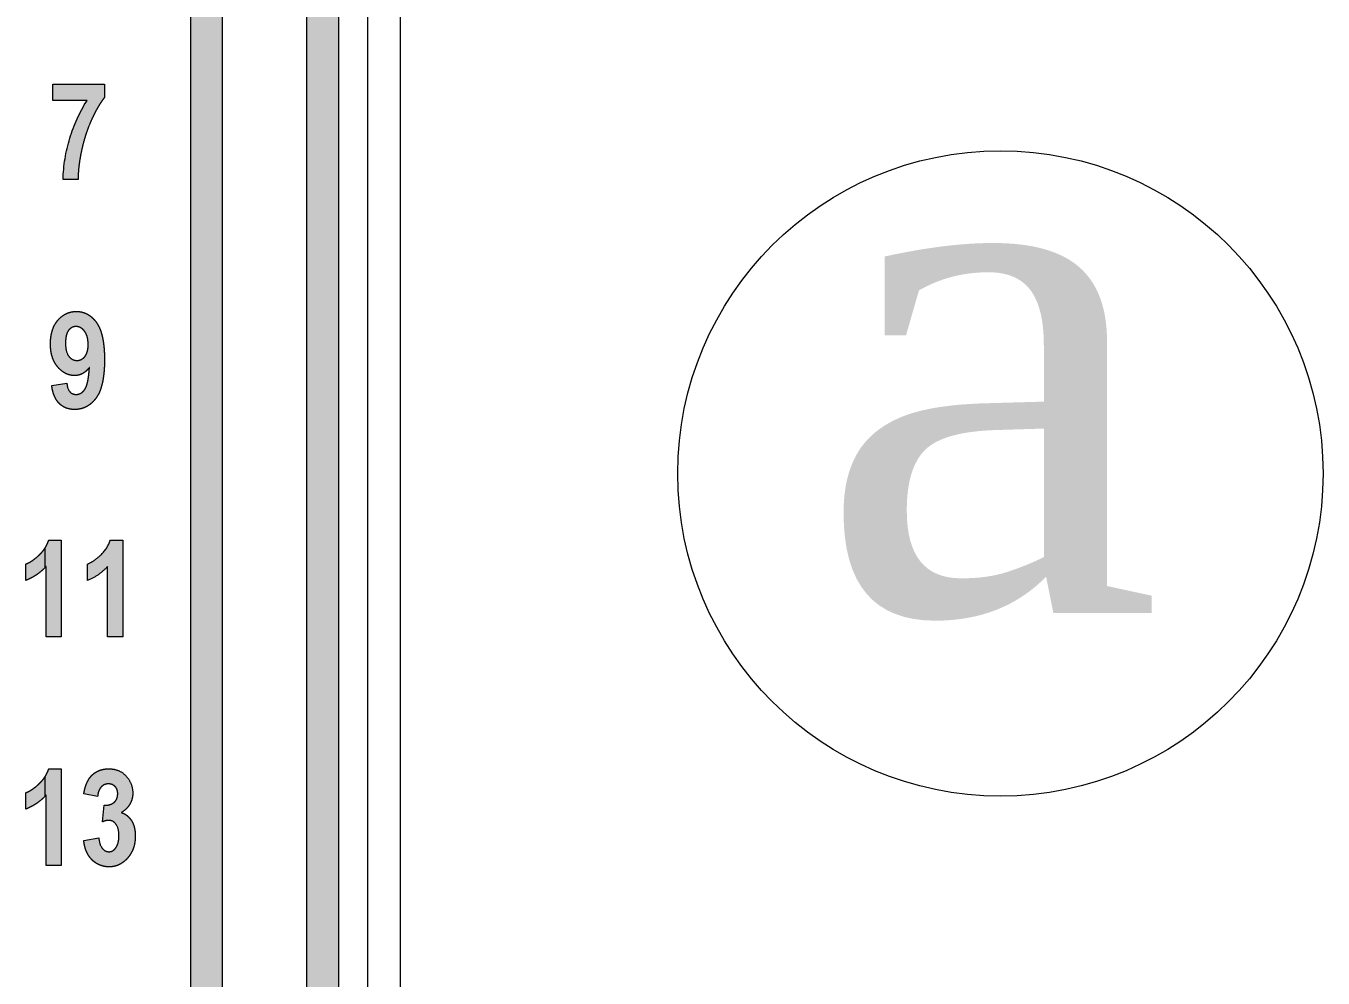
# Model space of a CAD drawing. Extents: x 222 to 1672, y 144 to 807.
# Drawn here: x 468.16 to 488.27, y 413.13 to 427.89 of the extents above; entities that cross this region are included whole.
import ezdxf

# ---------------------------------------------------------------- set-up
doc = ezdxf.new("R2010")
doc.units = 0
doc.header["$LTSCALE"] = 2
doc.header["$MEASUREMENT"] = 0
doc.linetypes.add('PHANTOM', pattern=[12.7, 6.35, -1.27, 1.27, -1.27, 1.27, -1.27])
doc.layers.get('0').update_dxf_attribs({"linetype": 'CONTINUOUS'})
doc.layers.add('DIM', color=7, linetype='CONTINUOUS')
doc.styles.get("Standard").update_dxf_attribs({"font": 'TIMES.TTF'})

msp = doc.modelspace()

# ---------------------------------------------------------------- hatches: boundary and pattern name
at = {"layer": 'DIM', "lineweight": 5}
for points in [[(470.71272, 463.32772), (470.71272, 393.826), (468.46272, 391.576), (468.46272, 390.86889), (471.21272, 393.61889), (471.21272, 463.53483), (468.46272, 466.28483), (468.46272, 465.57772)], [(473.01272, 392.87331), (473.01272, 464.28042), (472.02082, 465.27231), (472.02082, 464.56521), (472.51272, 464.07331), (472.51272, 393.08042), (472.02082, 392.58852), (472.02082, 391.88141)]]:
    msp.add_hatch(color=256, dxfattribs=at).paths.add_polyline_path(points, flags=0)
h = msp.add_hatch(color=256, dxfattribs=at)
edge = h.paths.add_edge_path(flags=0)
edge.add_line((468.73922, 425.50634), (468.97298, 425.50634))
edge.add_spline(control_points=[(468.97298, 425.50634), (468.97364, 425.54167), (468.975, 425.61431), (468.98601, 425.72608), (469.00352, 425.84356), (469.02725, 425.96539), (469.0573, 426.08813), (469.09317, 426.20858), (469.1348, 426.32509), (469.17464, 426.41852), (469.20789, 426.49039), (469.23329, 426.54061), (469.25775, 426.58817), (469.2829, 426.63211), (469.30723, 426.67346), (469.33248, 426.71094), (469.35657, 426.74609), (469.37373, 426.7676), (469.38207, 426.77806)], knot_values=[0, 0, 0, 0, 0.07814028, 0.16063494, 0.24820394, 0.34081074, 0.43508799, 0.52760854, 0.61868716, 0.70859806, 0.75217428, 0.79382686, 0.83307691, 0.87046236, 0.90579549, 0.93915925, 0.97041536, 1, 1, 1, 1], weights=[1, 1, 1, 1, 1, 1, 1, 1, 1, 1, 1, 1, 1, 1, 1, 1, 1, 1, 1], degree=3, periodic=0)
edge.add_line((469.38207, 426.77806), (469.38207, 426.98686))
edge.add_line((469.38207, 426.98686), (468.58337, 426.98686))
edge.add_line((468.58337, 426.98686), (468.58337, 426.73362))
edge.add_line((468.58337, 426.73362), (469.11148, 426.73362))
edge.add_spline(control_points=[(469.11148, 426.73362), (468.9958, 426.54987), (468.90714, 426.3538), (468.781, 425.93843), (468.74647, 425.72323), (468.73922, 425.50634)], knot_values=[0, 0, 0, 0, 0.5, 0.5, 1, 1, 1, 1], weights=[1, 1, 1, 1, 1, 1], degree=3, periodic=0)
h = msp.add_hatch(color=256, dxfattribs=at)
edge = h.paths.add_edge_path(flags=0)
edge.add_spline(control_points=[(469.14831, 422.59565), (469.14686, 422.57535), (469.14411, 422.53654), (469.13891, 422.48106), (469.13169, 422.43107), (469.12421, 422.38625), (469.11458, 422.34691), (469.10465, 422.31262), (469.09281, 422.28389), (469.07982, 422.25999), (469.06549, 422.24042), (469.05092, 422.22329), (469.03488, 422.20913), (469.01781, 422.19765), (468.99998, 422.18815), (468.98091, 422.18193), (468.96099, 422.1777), (468.94733, 422.17732), (468.94041, 422.17712)], knot_values=[0, 0, 0, 0, 0.1186236, 0.22679392, 0.3247421, 0.41303573, 0.49150581, 0.56073406, 0.62092623, 0.67228431, 0.71890071, 0.76207706, 0.80313967, 0.84316693, 0.88178865, 0.92050536, 0.95971141, 1, 1, 1, 1], weights=[1, 1, 1, 1, 1, 1, 1, 1, 1, 1, 1, 1, 1, 1, 1, 1, 1, 1, 1], degree=3, periodic=0)
edge.add_spline(control_points=[(468.94041, 422.17712), (468.91915, 422.17813), (468.89775, 422.18123), (468.86013, 422.20044), (468.84455, 422.21565), (468.81017, 422.26891), (468.80282, 422.31092), (468.79766, 422.35245)], knot_values=[0, 0, 0, 0, 0.25, 0.25, 0.5, 0.5, 1, 1, 1, 1], weights=[1, 1, 1, 1, 1, 1, 1, 1], degree=3, periodic=0)
edge.add_line((468.79766, 422.35245), (468.56389, 422.31349))
edge.add_spline(control_points=[(468.56389, 422.31349), (468.56623, 422.29823), (468.57077, 422.26856), (468.58071, 422.22593), (468.592, 422.18612), (468.60607, 422.14965), (468.62196, 422.11613), (468.63976, 422.0856), (468.6601, 422.05826), (468.6823, 422.03385), (468.70641, 422.01244), (468.73227, 421.99414), (468.75932, 421.97813), (468.78812, 421.96531), (468.81856, 421.95554), (468.85048, 421.94866), (468.88398, 421.94423), (468.90681, 421.94365), (468.9185, 421.94336)], knot_values=[0, 0, 0, 0, 0.08145268, 0.15837475, 0.23092042, 0.29975663, 0.36444373, 0.42663445, 0.48598307, 0.54399202, 0.60052821, 0.65582012, 0.71103155, 0.76617798, 0.82190662, 0.87948119, 0.93834441, 1, 1, 1, 1], weights=[1, 1, 1, 1, 1, 1, 1, 1, 1, 1, 1, 1, 1, 1, 1, 1, 1, 1, 1], degree=3, periodic=0)
edge.add_spline(control_points=[(468.9185, 421.94336), (468.93528, 421.94383), (468.96825, 421.94477), (469.01639, 421.95365), (469.06212, 421.96761), (469.1055, 421.98735), (469.14652, 422.01268), (469.18474, 422.04425), (469.22073, 422.08097), (469.25457, 422.12319), (469.28485, 422.17218), (469.31144, 422.22813), (469.33285, 422.29163), (469.35129, 422.36185), (469.36477, 422.43938), (469.37533, 422.52387), (469.38075, 422.61567), (469.38162, 422.67925), (469.38207, 422.71223)], knot_values=[0, 0, 0, 0, 0.04992432, 0.09810601, 0.14521872, 0.19200092, 0.23962237, 0.28836533, 0.33921176, 0.39252933, 0.44911746, 0.51033587, 0.57655036, 0.64836407, 0.7263515, 0.81066751, 0.90178739, 1, 1, 1, 1], weights=[1, 1, 1, 1, 1, 1, 1, 1, 1, 1, 1, 1, 1, 1, 1, 1, 1, 1, 1], degree=3, periodic=0)
edge.add_spline(control_points=[(469.38207, 422.71223), (469.38177, 422.7446), (469.38118, 422.80707), (469.37542, 422.89719), (469.36579, 422.98011), (469.35262, 423.05592), (469.33545, 423.12468), (469.31425, 423.18634), (469.28947, 423.24115), (469.26028, 423.28856), (469.22839, 423.32978), (469.19421, 423.3652), (469.15813, 423.39547), (469.1197, 423.41996), (469.07936, 423.43953), (469.03663, 423.45269), (468.992, 423.46139), (468.96146, 423.46235), (468.94589, 423.46284)], knot_values=[0, 0, 0, 0, 0.09999993, 0.19296436, 0.27880363, 0.35774667, 0.4304948, 0.49750012, 0.55892483, 0.61590424, 0.66906819, 0.71960629, 0.76768189, 0.81419659, 0.86003906, 0.90573559, 0.95196324, 1, 1, 1, 1], weights=[1, 1, 1, 1, 1, 1, 1, 1, 1, 1, 1, 1, 1, 1, 1, 1, 1, 1, 1], degree=3, periodic=0)
edge.add_spline(control_points=[(468.94589, 423.46284), (468.93196, 423.46245), (468.90456, 423.4617), (468.86441, 423.45493), (468.82576, 423.44487), (468.78914, 423.42963), (468.75397, 423.41071), (468.72085, 423.38696), (468.68899, 423.35952), (468.65933, 423.32789), (468.63212, 423.29269), (468.60881, 423.25372), (468.58839, 423.2119), (468.57264, 423.16662), (468.55951, 423.11859), (468.5511, 423.06727), (468.54534, 423.01289), (468.54473, 422.97554), (468.54441, 422.95634)], knot_values=[0, 0, 0, 0, 0.057671, 0.11344756, 0.16831359, 0.22280629, 0.27736219, 0.33346734, 0.39128831, 0.45136398, 0.51283127, 0.57526996, 0.63920098, 0.70529063, 0.77361562, 0.84528868, 0.9205029, 1, 1, 1, 1], weights=[1, 1, 1, 1, 1, 1, 1, 1, 1, 1, 1, 1, 1, 1, 1, 1, 1, 1, 1], degree=3, periodic=0)
edge.add_spline(control_points=[(468.54441, 422.95634), (468.54477, 422.93837), (468.54548, 422.90327), (468.55064, 422.85206), (468.55944, 422.80359), (468.57192, 422.75788), (468.58777, 422.71478), (468.60685, 422.67437), (468.62995, 422.6369), (468.65632, 422.60258), (468.68468, 422.57136), (468.71456, 422.54402), (468.74581, 422.52118), (468.77772, 422.50193), (468.81104, 422.48777), (468.84495, 422.47671), (468.88033, 422.47063), (468.90427, 422.46977), (468.91637, 422.46933)], knot_values=[0, 0, 0, 0, 0.079214, 0.15474074, 0.22659148, 0.29614457, 0.36336315, 0.42878384, 0.49283862, 0.55698079, 0.61935187, 0.67856368, 0.73519185, 0.78973248, 0.84241475, 0.89447243, 0.9466817, 1, 1, 1, 1], weights=[1, 1, 1, 1, 1, 1, 1, 1, 1, 1, 1, 1, 1, 1, 1, 1, 1, 1, 1], degree=3, periodic=0)
edge.add_spline(control_points=[(468.91637, 422.46933), (468.92785, 422.46978), (468.95047, 422.47066), (468.98367, 422.47648), (469.0152, 422.48655), (469.04498, 422.5009), (469.07351, 422.51846), (469.1001, 422.54055), (469.1256, 422.56609), (469.1406, 422.58562), (469.14831, 422.59565)], knot_values=[0, 0, 0, 0, 0.12539984, 0.24685875, 0.36665484, 0.4855618, 0.6069601, 0.73133833, 0.86213482, 1, 1, 1, 1], weights=[1, 1, 1, 1, 1, 1, 1, 1, 1, 1, 1], degree=3, periodic=0)
edge = h.paths.add_edge_path(flags=0)
edge.add_spline(control_points=[(468.77818, 422.97095), (468.77823, 422.98212), (468.77833, 423.00367), (468.7809, 423.03465), (468.78459, 423.06318), (468.78909, 423.08935), (468.79606, 423.11295), (468.80368, 423.1343), (468.81318, 423.15313), (468.82759, 423.17422), (468.84818, 423.19595), (468.87659, 423.21519), (468.90825, 423.2272), (468.93057, 423.22844), (468.94193, 423.22907)], knot_values=[0, 0, 0, 0, 0.0974976, 0.18816713, 0.27126656, 0.34878713, 0.41975473, 0.48592926, 0.5465673, 0.60334608, 0.70865056, 0.80573649, 0.90105915, 1, 1, 1, 1], weights=[1, 1, 1, 1, 1, 1, 1, 1, 1, 1, 1, 1, 1, 1, 1], degree=3, periodic=0)
edge.add_spline(control_points=[(468.94193, 423.22907), (468.94794, 423.22882), (468.95983, 423.22832), (468.97732, 423.22485), (468.99439, 423.21925), (469.0111, 423.21148), (469.02688, 423.20075), (469.04266, 423.18868), (469.05754, 423.17376), (469.0721, 423.15693), (469.08549, 423.13783), (469.09696, 423.1166), (469.10734, 423.09365), (469.11479, 423.06836), (469.12154, 423.04142), (469.12542, 423.01243), (469.12839, 422.98157), (469.12868, 422.96031), (469.12883, 422.94934)], knot_values=[0, 0, 0, 0, 0.04824793, 0.09561164, 0.14282756, 0.19246283, 0.24315308, 0.296035, 0.35199924, 0.41217621, 0.47487234, 0.53914137, 0.60599446, 0.676958, 0.75077225, 0.82911879, 0.91185005, 1, 1, 1, 1], weights=[1, 1, 1, 1, 1, 1, 1, 1, 1, 1, 1, 1, 1, 1, 1, 1, 1, 1, 1], degree=3, periodic=0)
edge.add_spline(control_points=[(469.12883, 422.94934), (469.12859, 422.9394), (469.12814, 422.9202), (469.12632, 422.89217), (469.12179, 422.86622), (469.11666, 422.84196), (469.10906, 422.82001), (469.10082, 422.79954), (469.08995, 422.7814), (469.07453, 422.75983), (469.05248, 422.73737), (469.02236, 422.71769), (468.98952, 422.70534), (468.96659, 422.70385), (468.95502, 422.7031)], knot_values=[0, 0, 0, 0, 0.08853973, 0.17095947, 0.24964354, 0.32281237, 0.39134856, 0.45609119, 0.5188186, 0.57897107, 0.69199592, 0.79644493, 0.897283, 1, 1, 1, 1], weights=[1, 1, 1, 1, 1, 1, 1, 1, 1, 1, 1, 1, 1, 1, 1], degree=3, periodic=0)
edge.add_spline(control_points=[(468.95502, 422.7031), (468.9398, 422.70397), (468.9244, 422.70507), (468.89568, 422.71377), (468.88191, 422.72078), (468.84485, 422.7463), (468.82471, 422.76994), (468.78342, 422.84989), (468.77918, 422.91118), (468.77818, 422.97095)], knot_values=[0, 0, 0, 0, 0.125, 0.125, 0.25, 0.25, 0.5, 0.5, 1, 1, 1, 1], weights=[1, 1, 1, 1, 1, 1, 1, 1, 1, 1], degree=3, periodic=0)
h = msp.add_hatch(color=256, dxfattribs=at)
edge = h.paths.add_edge_path(flags=0)
edge.add_line((468.70999, 419.91933), (468.51793, 419.91933))
edge.add_spline(control_points=[(468.51793, 419.91933), (468.51434, 419.90851), (468.5072, 419.88699), (468.49352, 419.85576), (468.47873, 419.82675), (468.46801, 419.80835), (468.46272, 419.79999)], knot_values=[0.74974352, 0.74974352, 0.74974352, 0.74974352, 0.81461555, 0.87880204, 0.94366378, 1, 1, 1, 1], weights=[1, 1, 1, 1, 1, 1, 1], degree=3, periodic=0)
edge.add_line((468.46272, 419.79999), (468.46272, 419.49612))
edge.add_arc((465.69747, 422.1547), 3.83597, 316.126643, 316.418499)
edge.add_line((468.47623, 419.51024), (468.47623, 418.41933))
edge.add_line((468.47623, 418.41933), (468.70999, 418.41933))
edge.add_line((468.70999, 418.41933), (468.70999, 419.91933))
h = msp.add_hatch(color=256, dxfattribs=at)
edge = h.paths.add_edge_path(flags=0)
edge.add_line((469.11909, 419.5492), (469.11909, 419.29595))
edge.add_spline(control_points=[(469.11909, 419.29595), (469.17808, 419.31989), (469.23468, 419.34837), (469.33959, 419.421), (469.3868, 419.46411), (469.43077, 419.51024)], knot_values=[0, 0, 0, 0, 0.5, 0.5, 1, 1, 1, 1], weights=[1, 1, 1, 1, 1, 1], degree=3, periodic=0)
edge.add_line((469.43077, 419.51024), (469.43077, 418.41933))
edge.add_line((469.43077, 418.41933), (469.66454, 418.41933))
edge.add_line((469.66454, 418.41933), (469.66454, 419.91933))
edge.add_line((469.66454, 419.91933), (469.47247, 419.91933))
edge.add_spline(control_points=[(469.47247, 419.91933), (469.44471, 419.83563), (469.39694, 419.75994), (469.30276, 419.66693), (469.26918, 419.6385), (469.19847, 419.58747), (469.15955, 419.5672), (469.11909, 419.5492)], knot_values=[0, 0, 0, 0, 0.5, 0.5, 0.75, 0.75, 1, 1, 1, 1], weights=[1, 1, 1, 1, 1, 1, 1, 1], degree=3, periodic=0)
h = msp.add_hatch(color=256, dxfattribs=at)
edge = h.paths.add_edge_path(flags=0)
edge.add_line((468.46272, 419.49612), (468.46272, 419.79999))
edge.add_spline(control_points=[(468.46272, 419.79999), (468.46195, 419.79877), (468.45498, 419.78787), (468.44074, 419.76789), (468.41951, 419.74012), (468.39564, 419.71383), (468.36219, 419.68041), (468.31916, 419.64292), (468.26765, 419.60343), (468.21634, 419.57224), (468.18135, 419.55668), (468.16454, 419.5492)], knot_values=[0, 0, 0, 0, 0.00817455, 0.07373513, 0.13961576, 0.20713074, 0.27577122, 0.40883479, 0.53179327, 0.64505756, 0.74974352, 0.74974352, 0.74974352, 0.74974352], weights=[1, 1, 1, 1, 1, 1, 1, 1, 1, 1, 1, 1], degree=3, periodic=0)
edge.add_line((468.16454, 419.5492), (468.16454, 419.29595))
edge.add_spline(control_points=[(468.16454, 419.29595), (468.17912, 419.30187), (468.20826, 419.31369), (468.25055, 419.33446), (468.29149, 419.35781), (468.33133, 419.38311), (468.36951, 419.4115), (468.40665, 419.44178), (468.43761, 419.47033), (468.45584, 419.48897), (468.46272, 419.49612)], knot_values=[0.05120084, 0.05120084, 0.05120084, 0.05120084, 0.17490553, 0.29834245, 0.42122913, 0.54536515, 0.66917267, 0.7950066, 0.92202081, 1, 1, 1, 1], weights=[1, 1, 1, 1, 1, 1, 1, 1, 1, 1, 1], degree=3, periodic=0)
h = msp.add_hatch(color=256, dxfattribs=at)
edge = h.paths.add_edge_path(flags=0)
edge.add_line((468.70999, 416.37582), (468.51793, 416.37582))
edge.add_spline(control_points=[(468.51793, 416.37582), (468.51434, 416.36501), (468.5072, 416.34349), (468.49352, 416.31226), (468.47873, 416.28325), (468.46801, 416.26484), (468.46272, 416.25648)], knot_values=[0.74974352, 0.74974352, 0.74974352, 0.74974352, 0.81461555, 0.87880204, 0.94366378, 1, 1, 1, 1], weights=[1, 1, 1, 1, 1, 1, 1], degree=3, periodic=0)
edge.add_line((468.46272, 416.25648), (468.46272, 415.95261))
edge.add_arc((465.69747, 418.61119), 3.83597, 316.126643, 316.418499)
edge.add_line((468.47623, 415.96673), (468.47623, 414.87582))
edge.add_line((468.47623, 414.87582), (468.70999, 414.87582))
edge.add_line((468.70999, 414.87582), (468.70999, 416.37582))
h = msp.add_hatch(color=256, dxfattribs=at)
edge = h.paths.add_edge_path(flags=0)
edge.add_spline(control_points=[(469.6061, 415.34183), (469.60566, 415.32323), (469.60483, 415.28783), (469.59628, 415.23796), (469.5826, 415.19417), (469.56275, 415.1575), (469.53915, 415.12797), (469.51256, 415.10599), (469.48255, 415.09258), (469.46144, 415.09093), (469.45086, 415.09011)], knot_values=[0, 0, 0, 0, 0.17047561, 0.32435805, 0.46235463, 0.58933445, 0.70442305, 0.80701181, 0.90328386, 1, 1, 1, 1], weights=[1, 1, 1, 1, 1, 1, 1, 1, 1, 1, 1], degree=3, periodic=0)
edge.add_spline(control_points=[(469.45086, 415.09011), (469.4262, 415.09166), (469.4017, 415.09795), (469.3619, 415.12584), (469.34535, 415.1445), (469.30797, 415.20704), (469.29947, 415.2561), (469.29441, 415.30439)], knot_values=[0, 0, 0, 0, 0.25, 0.25, 0.5, 0.5, 1, 1, 1, 1], weights=[1, 1, 1, 1, 1, 1, 1, 1], degree=3, periodic=0)
edge.add_line((469.29441, 415.30439), (469.06064, 415.26543))
edge.add_spline(control_points=[(469.06064, 415.26543), (469.06232, 415.24997), (469.06558, 415.21979), (469.07467, 415.17609), (469.08605, 415.13478), (469.10076, 415.09602), (469.11814, 415.05966), (469.13816, 415.02565), (469.16151, 414.99448), (469.1874, 414.96597), (469.21517, 414.93999), (469.24518, 414.91786), (469.27644, 414.89867), (469.30931, 414.88317), (469.34372, 414.87123), (469.37961, 414.8627), (469.41702, 414.85743), (469.44253, 414.85671), (469.45543, 414.85634)], knot_values=[0, 0, 0, 0, 0.07412331, 0.14472781, 0.21259122, 0.27828776, 0.34213527, 0.40462425, 0.46617507, 0.52749911, 0.58810882, 0.64724021, 0.70499945, 0.76279314, 0.82018025, 0.87839377, 0.93847773, 1, 1, 1, 1], weights=[1, 1, 1, 1, 1, 1, 1, 1, 1, 1, 1, 1, 1, 1, 1, 1, 1, 1, 1], degree=3, periodic=0)
edge.add_spline(control_points=[(469.45543, 414.85634), (469.46895, 414.85675), (469.49573, 414.85755), (469.53507, 414.86407), (469.573, 414.87492), (469.60957, 414.88971), (469.64445, 414.90929), (469.67825, 414.93242), (469.7102, 414.96039), (469.74032, 414.99218), (469.7683, 415.02692), (469.79274, 415.06441), (469.81308, 415.10433), (469.83038, 415.14615), (469.84344, 415.19045), (469.85231, 415.23695), (469.85847, 415.28556), (469.85905, 415.31878), (469.85935, 415.33575)], knot_values=[0, 0, 0, 0, 0.05813497, 0.11518482, 0.17100576, 0.22758443, 0.28443857, 0.34279925, 0.40344932, 0.46674195, 0.53102625, 0.595073, 0.65891116, 0.72351477, 0.78953184, 0.8571599, 0.92705732, 1, 1, 1, 1], weights=[1, 1, 1, 1, 1, 1, 1, 1, 1, 1, 1, 1, 1, 1, 1, 1, 1, 1, 1], degree=3, periodic=0)
edge.add_spline(control_points=[(469.85935, 415.33575), (469.85917, 415.34742), (469.85883, 415.37019), (469.85615, 415.40366), (469.8511, 415.43552), (469.84499, 415.46614), (469.83625, 415.49502), (469.82631, 415.5227), (469.81419, 415.54878), (469.80004, 415.5732), (469.78475, 415.59584), (469.7681, 415.61646), (469.75051, 415.63513), (469.73157, 415.65153), (469.7117, 415.66606), (469.69048, 415.67816), (469.66842, 415.68875), (469.65284, 415.69368), (469.64506, 415.69614)], knot_values=[0, 0, 0, 0, 0.07779244, 0.15175191, 0.22357525, 0.29267284, 0.35964653, 0.42446906, 0.48860723, 0.55101084, 0.6123427, 0.67053351, 0.7274531, 0.78305187, 0.83729346, 0.89122646, 0.94568259, 1, 1, 1, 1], weights=[1, 1, 1, 1, 1, 1, 1, 1, 1, 1, 1, 1, 1, 1, 1, 1, 1, 1, 1], degree=3, periodic=0)
edge.add_spline(control_points=[(469.64506, 415.69614), (469.65901, 415.70575), (469.68622, 415.72451), (469.72181, 415.75742), (469.75243, 415.79224), (469.77722, 415.82964), (469.79679, 415.86938), (469.81036, 415.91164), (469.81891, 415.95624), (469.81989, 415.98678), (469.82038, 416.00234)], knot_values=[0, 0, 0, 0, 0.13761004, 0.26839767, 0.39294664, 0.51374592, 0.63217008, 0.75190567, 0.87357213, 1, 1, 1, 1], weights=[1, 1, 1, 1, 1, 1, 1, 1, 1, 1, 1], degree=3, periodic=0)
edge.add_spline(control_points=[(469.82038, 416.00234), (469.81927, 416.05194), (469.81052, 416.10049), (469.77286, 416.19094), (469.74488, 416.23219), (469.67856, 416.30468), (469.63679, 416.33291), (469.5451, 416.36867), (469.49693, 416.37464), (469.44782, 416.37582)], knot_values=[0, 0, 0, 0, 0.25, 0.25, 0.5, 0.5, 0.75, 0.75, 1, 1, 1, 1], weights=[1, 1, 1, 1, 1, 1, 1, 1, 1, 1], degree=3, periodic=0)
edge.add_spline(control_points=[(469.44782, 416.37582), (469.43533, 416.37552), (469.41088, 416.37491), (469.375, 416.37064), (469.3409, 416.3633), (469.30832, 416.35331), (469.27752, 416.34005), (469.24809, 416.32433), (469.22066, 416.30517), (469.1945, 416.28356), (469.17042, 416.25845), (469.14832, 416.22992), (469.12868, 416.19771), (469.11058, 416.16227), (469.0949, 416.1232), (469.08119, 416.08069), (469.0697, 416.03469), (469.06372, 416.00268), (469.06064, 415.98621)], knot_values=[0, 0, 0, 0, 0.06168342, 0.12072768, 0.17812237, 0.23375099, 0.2887555, 0.3434625, 0.39822454, 0.45371985, 0.5107745, 0.5697081, 0.63158659, 0.69679792, 0.76602643, 0.83923519, 0.91725697, 1, 1, 1, 1], weights=[1, 1, 1, 1, 1, 1, 1, 1, 1, 1, 1, 1, 1, 1, 1, 1, 1, 1, 1], degree=3, periodic=0)
edge.add_line((469.06064, 415.98621), (469.27493, 415.94725))
edge.add_spline(control_points=[(469.27493, 415.94725), (469.27672, 415.96245), (469.28011, 415.99121), (469.29175, 416.03113), (469.30818, 416.06523), (469.32922, 416.09327), (469.35404, 416.11488), (469.381, 416.13075), (469.41046, 416.14039), (469.43081, 416.1415), (469.44112, 416.14206)], knot_values=[0, 0, 0, 0, 0.16194959, 0.30655007, 0.43831129, 0.56110682, 0.67540773, 0.78477207, 0.89086849, 1, 1, 1, 1], weights=[1, 1, 1, 1, 1, 1, 1, 1, 1, 1, 1], degree=3, periodic=0)
edge.add_spline(control_points=[(469.44112, 416.14206), (469.45132, 416.14164), (469.4711, 416.14084), (469.49935, 416.13306), (469.52452, 416.11993), (469.54663, 416.1022), (469.56486, 416.0798), (469.57775, 416.05291), (469.58546, 416.02225), (469.58622, 416.00057), (469.58662, 415.98926)], knot_values=[0, 0, 0, 0, 0.128392, 0.24917171, 0.36594534, 0.48427263, 0.60439962, 0.72688955, 0.85757027, 1, 1, 1, 1], weights=[1, 1, 1, 1, 1, 1, 1, 1, 1, 1, 1], degree=3, periodic=0)
edge.add_spline(control_points=[(469.58662, 415.98926), (469.58608, 415.97568), (469.58506, 415.9497), (469.57428, 415.91319), (469.55706, 415.88094), (469.53983, 415.86447), (469.53122, 415.85624)], knot_values=[0, 0, 0, 0, 0.27298688, 0.52221665, 0.76123093, 1, 1, 1, 1], weights=[1, 1, 1, 1, 1, 1, 1], degree=3, periodic=0)
edge.add_spline(control_points=[(469.53122, 415.85624), (469.52125, 415.84885), (469.50096, 415.83382), (469.46409, 415.81989), (469.42285, 415.81152), (469.39369, 415.81111), (469.37842, 415.81089)], knot_values=[0, 0, 0, 0, 0.22771199, 0.46352068, 0.71916438, 1, 1, 1, 1], weights=[1, 1, 1, 1, 1, 1, 1], degree=3, periodic=0)
edge.add_line((469.37842, 415.81089), (469.35285, 415.55551))
edge.add_spline(control_points=[(469.35285, 415.55551), (469.36888, 415.56123), (469.38512, 415.56654), (469.40169, 415.57042), (469.41006, 415.57238), (469.41847, 415.57425), (469.42699, 415.57543), (469.43549, 415.57661), (469.44411, 415.57688), (469.45269, 415.57712)], knot_values=[0, 0, 0, 0, 0.0000511, 0.0000511, 0.0000511, 0.00007686, 0.00007686, 0.00007686, 0.00010262, 0.00010262, 0.00010262, 0.00010262], weights=[1, 1, 1, 1, 1, 1, 1, 1, 1, 1], degree=3, periodic=0)
edge.add_spline(control_points=[(469.45269, 415.57712), (469.47874, 415.5753), (469.50444, 415.56792), (469.54657, 415.53648), (469.56262, 415.51537), (469.59902, 415.44664), (469.60482, 415.39367), (469.6061, 415.34183)], knot_values=[0, 0, 0, 0, 0.25, 0.25, 0.5, 0.5, 1, 1, 1, 1], weights=[1, 1, 1, 1, 1, 1, 1, 1], degree=3, periodic=0)
h = msp.add_hatch(color=256, dxfattribs=at)
edge = h.paths.add_edge_path(flags=0)
edge.add_line((468.46272, 415.95261), (468.46272, 416.25648))
edge.add_spline(control_points=[(468.46272, 416.25648), (468.46195, 416.25527), (468.45498, 416.24436), (468.44074, 416.22438), (468.41951, 416.19662), (468.39564, 416.17032), (468.36219, 416.1369), (468.31916, 416.09941), (468.26765, 416.05992), (468.21634, 416.02873), (468.18135, 416.01317), (468.16454, 416.00569)], knot_values=[0, 0, 0, 0, 0.00817455, 0.07373513, 0.13961576, 0.20713074, 0.27577122, 0.40883479, 0.53179327, 0.64505756, 0.74974352, 0.74974352, 0.74974352, 0.74974352], weights=[1, 1, 1, 1, 1, 1, 1, 1, 1, 1, 1, 1], degree=3, periodic=0)
edge.add_line((468.16454, 416.00569), (468.16454, 415.75245))
edge.add_spline(control_points=[(468.16454, 415.75245), (468.17912, 415.75836), (468.20826, 415.77018), (468.25055, 415.79095), (468.29149, 415.8143), (468.33133, 415.83961), (468.36951, 415.86799), (468.40665, 415.89828), (468.43761, 415.92683), (468.45584, 415.94547), (468.46272, 415.95261)], knot_values=[0.05120084, 0.05120084, 0.05120084, 0.05120084, 0.17490553, 0.29834245, 0.42122913, 0.54536515, 0.66917267, 0.7950066, 0.92202081, 1, 1, 1, 1], weights=[1, 1, 1, 1, 1, 1, 1, 1, 1, 1, 1], degree=3, periodic=0)

# ---------------------------------------------------------------- linework, layer by layer
at = {"linetype": 'Continuous', "lineweight": 5}
for p, q in [((473.46272, 380.57686), (473.46272, 476.57686)), ((473.96272, 476.57686), (473.96272, 380.57686)), ((473.01272, 392.87331), (473.01272, 464.28042)), ((472.51272, 464.07331), (472.51272, 393.08041)), ((471.21272, 393.61889), (471.21272, 463.53483)), ((470.71272, 463.32773), (470.71272, 393.826))]:
    msp.add_line(p, q, dxfattribs=at)
at = {"linetype": 'PHANTOM', "lineweight": 5}
for p, q in [((468.58337, 426.98686), (469.38207, 426.98686)), ((468.58337, 426.73362), (468.58337, 426.98686)), ((469.38207, 426.98686), (469.38207, 426.77806)), ((469.11148, 426.73362), (468.58337, 426.73362)), ((468.97298, 425.50634), (468.73922, 425.50634)), ((468.56389, 422.31349), (468.79766, 422.35245)), ((468.51793, 419.91933), (468.71, 419.91933)), ((468.71, 419.91933), (468.71, 418.41933)), ((469.47247, 419.91933), (469.66454, 419.91933)), ((469.66454, 419.91933), (469.66454, 418.41933)), ((468.46272, 419.49612), (468.46272, 419.79999)), ((468.16454, 419.29595), (468.16454, 419.5492)), ((469.11909, 419.29595), (469.11909, 419.5492)), ((468.47623, 418.41933), (468.47623, 419.51024)), ((469.43077, 418.41933), (469.43077, 419.51024)), ((468.71, 418.41933), (468.47623, 418.41933)), ((469.66454, 418.41933), (469.43077, 418.41933)), ((468.51793, 416.37582), (468.71, 416.37582)), ((468.71, 416.37582), (468.71, 414.87582)), ((468.46272, 415.95261), (468.46272, 416.25648)), ((468.16454, 415.75245), (468.16454, 416.00569)), ((468.47623, 414.87582), (468.47623, 415.96673)), ((469.27493, 415.94725), (469.06064, 415.98621)), ((469.35285, 415.55551), (469.37842, 415.81089)), ((469.06064, 415.26543), (469.29441, 415.30439)), ((468.71, 414.87582), (468.47623, 414.87582))]:
    msp.add_line(p, q, dxfattribs=at)
at = {"lineweight": 5}
msp.add_circle((483.26593, 420.952), 5, dxfattribs=at)
at = {"linetype": 'PHANTOM', "lineweight": 5}
for points, knots in [([(469.38207, 426.77806), (469.37373, 426.7676), (469.35657, 426.74609), (469.33248, 426.71094), (469.30723, 426.67346), (469.2829, 426.63211), (469.25775, 426.58817), (469.23329, 426.54061), (469.20789, 426.49039), (469.17464, 426.41852), (469.1348, 426.32509), (469.09317, 426.20858), (469.0573, 426.08813), (469.02725, 425.96539), (469.00352, 425.84356), (468.98601, 425.72608), (468.975, 425.61431), (468.97364, 425.54167), (468.97298, 425.50634)], [0, 0, 0, 0, 0.02958464, 0.06084075, 0.09420451, 0.12953764, 0.16692309, 0.20617314, 0.24782572, 0.29140194, 0.38131284, 0.47239146, 0.56491201, 0.65918926, 0.75179606, 0.83936506, 0.92185972, 1, 1, 1, 1]), ([(468.73922, 425.50634), (468.74647, 425.72323), (468.781, 425.93843), (468.90714, 426.3538), (468.9958, 426.54987), (469.11148, 426.73362)], [0, 0, 0, 0, 0.5, 0.5, 1, 1, 1, 1]), ([(468.54441, 422.95634), (468.54473, 422.97554), (468.54534, 423.01289), (468.5511, 423.06727), (468.55951, 423.11859), (468.57264, 423.16662), (468.58839, 423.2119), (468.60881, 423.25372), (468.63212, 423.29269), (468.65933, 423.32789), (468.68899, 423.35952), (468.72085, 423.38696), (468.75397, 423.41071), (468.78914, 423.42963), (468.82576, 423.44487), (468.86441, 423.45493), (468.90456, 423.4617), (468.93196, 423.46245), (468.94589, 423.46284)], [0, 0, 0, 0, 0.0794971, 0.15471132, 0.22638438, 0.29470937, 0.36079902, 0.42473004, 0.48716873, 0.54863602, 0.60871169, 0.66653266, 0.72263781, 0.77719371, 0.83168641, 0.88655244, 0.942329, 1, 1, 1, 1]), ([(468.94589, 423.46284), (468.96146, 423.46235), (468.992, 423.46139), (469.03663, 423.45269), (469.07936, 423.43953), (469.1197, 423.41996), (469.15813, 423.39547), (469.19421, 423.3652), (469.22839, 423.32978), (469.26028, 423.28856), (469.28947, 423.24115), (469.31425, 423.18634), (469.33545, 423.12468), (469.35262, 423.05592), (469.36579, 422.98011), (469.37542, 422.89719), (469.38118, 422.80707), (469.38177, 422.7446), (469.38207, 422.71223)], [0, 0, 0, 0, 0.04803676, 0.09426441, 0.13996094, 0.18580341, 0.23231811, 0.28039371, 0.33093181, 0.38409576, 0.44107517, 0.50249988, 0.5695052, 0.64225333, 0.72119637, 0.80703564, 0.90000007, 1, 1, 1, 1]), ([(468.94193, 423.22907), (468.93057, 423.22844), (468.90825, 423.2272), (468.87659, 423.21519), (468.84818, 423.19595), (468.82759, 423.17422), (468.81318, 423.15313), (468.80368, 423.1343), (468.79606, 423.11295), (468.78909, 423.08935), (468.78459, 423.06318), (468.7809, 423.03465), (468.77833, 423.00367), (468.77823, 422.98212), (468.77818, 422.97095)], [0, 0, 0, 0, 0.09894085, 0.19426351, 0.29134944, 0.39665392, 0.4534327, 0.51407074, 0.58024527, 0.65121287, 0.72873344, 0.81183287, 0.9025024, 1, 1, 1, 1]), ([(469.12883, 422.94934), (469.12868, 422.96031), (469.12839, 422.98157), (469.12542, 423.01243), (469.12154, 423.04142), (469.11479, 423.06836), (469.10734, 423.09365), (469.09696, 423.1166), (469.08549, 423.13783), (469.0721, 423.15693), (469.05754, 423.17376), (469.04266, 423.18868), (469.02688, 423.20075), (469.0111, 423.21148), (468.99439, 423.21925), (468.97732, 423.22485), (468.95983, 423.22832), (468.94794, 423.22882), (468.94193, 423.22907)], [0, 0, 0, 0, 0.088149951, 0.170881209, 0.249227752, 0.323041996, 0.39400554, 0.460858632, 0.525127658, 0.587823795, 0.64800076, 0.703965004, 0.756846919, 0.807537175, 0.857172443, 0.904388357, 0.951752074, 1, 1, 1, 1]), ([(468.91637, 422.46933), (468.90427, 422.46977), (468.88033, 422.47063), (468.84495, 422.47671), (468.81104, 422.48777), (468.77772, 422.50193), (468.74581, 422.52118), (468.71456, 422.54402), (468.68468, 422.57136), (468.65632, 422.60258), (468.62995, 422.6369), (468.60685, 422.67437), (468.58777, 422.71478), (468.57192, 422.75788), (468.55944, 422.80359), (468.55064, 422.85206), (468.54548, 422.90327), (468.54477, 422.93837), (468.54441, 422.95634)], [0, 0, 0, 0, 0.0533183, 0.10552757, 0.15758525, 0.21026752, 0.26480815, 0.32143632, 0.38064813, 0.44301921, 0.50716138, 0.57121616, 0.63663685, 0.70385543, 0.77340852, 0.84525926, 0.920786, 1, 1, 1, 1]), ([(468.77818, 422.97095), (468.77918, 422.91118), (468.78342, 422.84989), (468.82471, 422.76994), (468.84485, 422.7463), (468.88191, 422.72078), (468.89568, 422.71377), (468.9244, 422.70507), (468.9398, 422.70397), (468.95502, 422.7031)], [0, 0, 0, 0, 0.5, 0.5, 0.75, 0.75, 0.875, 0.875, 1, 1, 1, 1]), ([(468.95502, 422.7031), (468.96659, 422.70385), (468.98952, 422.70534), (469.02236, 422.71769), (469.05248, 422.73737), (469.07453, 422.75983), (469.08995, 422.7814), (469.10082, 422.79954), (469.10906, 422.82001), (469.11666, 422.84196), (469.12179, 422.86622), (469.12632, 422.89217), (469.12814, 422.9202), (469.12859, 422.9394), (469.12883, 422.94934)], [0, 0, 0, 0, 0.102717, 0.20355507, 0.30800408, 0.42102893, 0.4811814, 0.54390881, 0.60865144, 0.67718763, 0.75035646, 0.82904053, 0.91146027, 1, 1, 1, 1]), ([(469.14831, 422.59565), (469.1406, 422.58562), (469.1256, 422.56609), (469.1001, 422.54055), (469.07351, 422.51846), (469.04498, 422.5009), (469.0152, 422.48655), (468.98367, 422.47648), (468.95047, 422.47066), (468.92785, 422.46978), (468.91637, 422.46933)], [0, 0, 0, 0, 0.13786518, 0.26866167, 0.3930399, 0.5144382, 0.63334516, 0.75314125, 0.87460016, 1, 1, 1, 1]), ([(469.38207, 422.71223), (469.38162, 422.67925), (469.38075, 422.61567), (469.37533, 422.52387), (469.36477, 422.43938), (469.35129, 422.36185), (469.33285, 422.29163), (469.31144, 422.22813), (469.28485, 422.17218), (469.25457, 422.12319), (469.22073, 422.08097), (469.18474, 422.04425), (469.14652, 422.01268), (469.1055, 421.98735), (469.06212, 421.96761), (469.01639, 421.95365), (468.96825, 421.94477), (468.93528, 421.94383), (468.9185, 421.94336)], [0, 0, 0, 0, 0.09821261, 0.18933249, 0.2736485, 0.35163593, 0.42344964, 0.48966413, 0.55088254, 0.60747067, 0.66078824, 0.71163467, 0.76037763, 0.80799908, 0.85478128, 0.90189399, 0.95007568, 1, 1, 1, 1]), ([(468.94041, 422.17712), (468.94733, 422.17732), (468.96099, 422.1777), (468.98091, 422.18193), (468.99998, 422.18815), (469.01781, 422.19765), (469.03488, 422.20913), (469.05092, 422.22329), (469.06549, 422.24042), (469.07982, 422.25999), (469.09281, 422.28389), (469.10465, 422.31262), (469.11458, 422.34691), (469.12421, 422.38625), (469.13169, 422.43107), (469.13891, 422.48106), (469.14411, 422.53654), (469.14686, 422.57535), (469.14831, 422.59565)], [0, 0, 0, 0, 0.04028859, 0.07949464, 0.11821135, 0.15683307, 0.19686033, 0.23792294, 0.28109929, 0.32771569, 0.37907377, 0.43926594, 0.50849419, 0.58696427, 0.6752579, 0.77320608, 0.8813764, 1, 1, 1, 1]), ([(468.79766, 422.35245), (468.80282, 422.31092), (468.81017, 422.26891), (468.84455, 422.21565), (468.86013, 422.20044), (468.89775, 422.18123), (468.91915, 422.17813), (468.94041, 422.17712)], [0, 0, 0, 0, 0.5, 0.5, 0.75, 0.75, 1, 1, 1, 1]), ([(468.9185, 421.94336), (468.90681, 421.94365), (468.88398, 421.94423), (468.85048, 421.94866), (468.81856, 421.95554), (468.78812, 421.96531), (468.75932, 421.97813), (468.73227, 421.99414), (468.70641, 422.01244), (468.6823, 422.03385), (468.6601, 422.05826), (468.63976, 422.0856), (468.62196, 422.11613), (468.60607, 422.14965), (468.592, 422.18612), (468.58071, 422.22593), (468.57077, 422.26856), (468.56623, 422.29823), (468.56389, 422.31349)], [0, 0, 0, 0, 0.06165559, 0.12051881, 0.17809338, 0.23382202, 0.28896845, 0.34417988, 0.39947179, 0.45600798, 0.51401693, 0.57336555, 0.63555627, 0.70024337, 0.76907958, 0.84162525, 0.91854732, 1, 1, 1, 1]), ([(468.46272, 419.79999), (468.46801, 419.80835), (468.47873, 419.82675), (468.49352, 419.85576), (468.5072, 419.88699), (468.51434, 419.90851), (468.51793, 419.91933)], [0.749743516, 0.749743516, 0.749743516, 0.749743516, 0.806079738, 0.870941476, 0.935127969, 1, 1, 1, 1]), ([(469.11909, 419.5492), (469.15955, 419.5672), (469.19847, 419.58747), (469.26918, 419.6385), (469.30276, 419.66693), (469.39694, 419.75994), (469.44471, 419.83563), (469.47247, 419.91933)], [0, 0, 0, 0, 0.25, 0.25, 0.5, 0.5, 1, 1, 1, 1]), ([(468.16454, 419.5492), (468.18135, 419.55668), (468.21634, 419.57224), (468.26765, 419.60343), (468.31916, 419.64292), (468.36219, 419.68041), (468.39564, 419.71383), (468.41951, 419.74012), (468.44074, 419.76789), (468.45498, 419.78787), (468.46195, 419.79877), (468.46272, 419.79999)], [0, 0, 0, 0, 0.104685959, 0.21795025, 0.340908723, 0.473972292, 0.542612779, 0.610127754, 0.676008385, 0.74156897, 0.749743516, 0.749743516, 0.749743516, 0.749743516]), ([(468.46272, 419.49612), (468.45584, 419.48897), (468.43761, 419.47033), (468.40665, 419.44178), (468.36951, 419.4115), (468.33133, 419.38311), (468.29149, 419.35781), (468.25055, 419.33446), (468.20826, 419.31369), (468.17912, 419.30187), (468.16454, 419.29595)], [0.051200844, 0.051200844, 0.051200844, 0.051200844, 0.129180034, 0.256194248, 0.382028172, 0.505835694, 0.629971714, 0.752858395, 0.876295312, 1, 1, 1, 1]), ([(469.43077, 419.51024), (469.3868, 419.46411), (469.33959, 419.421), (469.23468, 419.34837), (469.17808, 419.31989), (469.11909, 419.29595)], [0, 0, 0, 0, 0.5, 0.5, 1, 1, 1, 1]), ([(468.46272, 416.25648), (468.46801, 416.26484), (468.47873, 416.28325), (468.49352, 416.31226), (468.5072, 416.34349), (468.51434, 416.36501), (468.51793, 416.37582)], [0.749743516, 0.749743516, 0.749743516, 0.749743516, 0.806079738, 0.870941476, 0.935127969, 1, 1, 1, 1]), ([(469.06064, 415.98621), (469.06372, 416.00268), (469.0697, 416.03469), (469.08119, 416.08069), (469.0949, 416.1232), (469.11058, 416.16227), (469.12868, 416.19771), (469.14832, 416.22992), (469.17042, 416.25845), (469.1945, 416.28356), (469.22066, 416.30517), (469.24809, 416.32433), (469.27752, 416.34005), (469.30832, 416.35331), (469.3409, 416.3633), (469.375, 416.37064), (469.41088, 416.37491), (469.43533, 416.37552), (469.44782, 416.37582)], [0, 0, 0, 0, 0.08274303, 0.16076481, 0.23397357, 0.30320208, 0.36841341, 0.4302919, 0.4892255, 0.54628015, 0.60177546, 0.6565375, 0.7112445, 0.76624901, 0.82187763, 0.87927232, 0.93831658, 1, 1, 1, 1]), ([(469.44782, 416.37582), (469.49693, 416.37464), (469.5451, 416.36867), (469.63679, 416.33291), (469.67856, 416.30468), (469.74488, 416.23219), (469.77286, 416.19094), (469.81052, 416.10049), (469.81927, 416.05194), (469.82038, 416.00234)], [0, 0, 0, 0, 0.25, 0.25, 0.5, 0.5, 0.75, 0.75, 1, 1, 1, 1]), ([(468.16454, 416.00569), (468.18135, 416.01317), (468.21634, 416.02873), (468.26765, 416.05992), (468.31916, 416.09941), (468.36219, 416.1369), (468.39564, 416.17032), (468.41951, 416.19662), (468.44074, 416.22438), (468.45498, 416.24436), (468.46195, 416.25527), (468.46272, 416.25648)], [0, 0, 0, 0, 0.104685959, 0.21795025, 0.340908723, 0.473972292, 0.542612779, 0.610127754, 0.676008385, 0.74156897, 0.749743516, 0.749743516, 0.749743516, 0.749743516]), ([(469.44112, 416.14206), (469.43081, 416.1415), (469.41046, 416.14039), (469.381, 416.13075), (469.35404, 416.11488), (469.32922, 416.09327), (469.30818, 416.06523), (469.29175, 416.03113), (469.28011, 415.99121), (469.27672, 415.96245), (469.27493, 415.94725)], [0, 0, 0, 0, 0.10913151, 0.21522793, 0.32459227, 0.43889318, 0.56168871, 0.69344993, 0.83805041, 1, 1, 1, 1]), ([(469.58662, 415.98926), (469.58622, 416.00057), (469.58546, 416.02225), (469.57775, 416.05291), (469.56486, 416.0798), (469.54663, 416.1022), (469.52452, 416.11993), (469.49935, 416.13306), (469.4711, 416.14084), (469.45132, 416.14164), (469.44112, 416.14206)], [0, 0, 0, 0, 0.14242973, 0.27311045, 0.39560038, 0.51572737, 0.63405466, 0.75082829, 0.871608, 1, 1, 1, 1]), ([(468.46272, 415.95261), (468.45584, 415.94547), (468.43761, 415.92683), (468.40665, 415.89828), (468.36951, 415.86799), (468.33133, 415.83961), (468.29149, 415.8143), (468.25055, 415.79095), (468.20826, 415.77018), (468.17912, 415.75836), (468.16454, 415.75245)], [0.051200844, 0.051200844, 0.051200844, 0.051200844, 0.129180034, 0.256194248, 0.382028172, 0.505835694, 0.629971714, 0.752858395, 0.876295312, 1, 1, 1, 1]), ([(469.53122, 415.85624), (469.53983, 415.86447), (469.55706, 415.88094), (469.57428, 415.91319), (469.58506, 415.9497), (469.58608, 415.97568), (469.58662, 415.98926)], [0, 0, 0, 0, 0.23876907, 0.47778335, 0.72701312, 1, 1, 1, 1]), ([(469.82038, 416.00234), (469.81989, 415.98678), (469.81891, 415.95624), (469.81036, 415.91164), (469.79679, 415.86938), (469.77722, 415.82964), (469.75243, 415.79224), (469.72181, 415.75742), (469.68622, 415.72451), (469.65901, 415.70575), (469.64506, 415.69614)], [0, 0, 0, 0, 0.12642787, 0.24809433, 0.36782992, 0.48625408, 0.60705336, 0.73160233, 0.86238996, 1, 1, 1, 1]), ([(469.37842, 415.81089), (469.39369, 415.81111), (469.42285, 415.81152), (469.46409, 415.81989), (469.50096, 415.83382), (469.52125, 415.84885), (469.53122, 415.85624)], [0, 0, 0, 0, 0.28083562, 0.53647932, 0.77228801, 1, 1, 1, 1]), ([(469.45269, 415.57712), (469.44411, 415.57688), (469.43549, 415.57661), (469.42699, 415.57543), (469.41847, 415.57425), (469.41006, 415.57238), (469.40169, 415.57042), (469.38512, 415.56654), (469.36888, 415.56123), (469.35285, 415.55551)], [0, 0, 0, 0, 0.000025758983, 0.000025758983, 0.000025758983, 0.000051518701, 0.000051518701, 0.000051518701, 0.000102620779, 0.000102620779, 0.000102620779, 0.000102620779]), ([(469.6061, 415.34183), (469.60482, 415.39367), (469.59902, 415.44664), (469.56262, 415.51537), (469.54657, 415.53648), (469.50444, 415.56792), (469.47874, 415.5753), (469.45269, 415.57712)], [0, 0, 0, 0, 0.5, 0.5, 0.75, 0.75, 1, 1, 1, 1]), ([(469.64506, 415.69614), (469.65284, 415.69368), (469.66842, 415.68875), (469.69048, 415.67816), (469.7117, 415.66606), (469.73157, 415.65153), (469.75051, 415.63513), (469.7681, 415.61646), (469.78475, 415.59584), (469.80004, 415.5732), (469.81419, 415.54878), (469.82631, 415.5227), (469.83625, 415.49502), (469.84499, 415.46614), (469.8511, 415.43552), (469.85615, 415.40366), (469.85883, 415.37019), (469.85917, 415.34742), (469.85935, 415.33575)], [0, 0, 0, 0, 0.05431741, 0.10877354, 0.16270654, 0.21694813, 0.2725469, 0.32946649, 0.3876573, 0.44898916, 0.51139277, 0.57553094, 0.64035347, 0.70732716, 0.77642475, 0.84824809, 0.92220756, 1, 1, 1, 1]), ([(469.29441, 415.30439), (469.29947, 415.2561), (469.30797, 415.20704), (469.34535, 415.1445), (469.3619, 415.12584), (469.4017, 415.09795), (469.4262, 415.09166), (469.45086, 415.09011)], [0, 0, 0, 0, 0.5, 0.5, 0.75, 0.75, 1, 1, 1, 1]), ([(469.45086, 415.09011), (469.46144, 415.09093), (469.48255, 415.09258), (469.51256, 415.10599), (469.53915, 415.12797), (469.56275, 415.1575), (469.5826, 415.19417), (469.59628, 415.23796), (469.60483, 415.28783), (469.60566, 415.32323), (469.6061, 415.34183)], [0, 0, 0, 0, 0.09671614, 0.19298819, 0.29557695, 0.41066555, 0.53764537, 0.67564195, 0.82952439, 1, 1, 1, 1]), ([(469.85935, 415.33575), (469.85905, 415.31878), (469.85847, 415.28556), (469.85231, 415.23695), (469.84344, 415.19045), (469.83038, 415.14615), (469.81308, 415.10433), (469.79274, 415.06441), (469.7683, 415.02692), (469.74032, 414.99218), (469.7102, 414.96039), (469.67825, 414.93242), (469.64445, 414.90929), (469.60957, 414.88971), (469.573, 414.87492), (469.53507, 414.86407), (469.49573, 414.85755), (469.46895, 414.85675), (469.45543, 414.85634)], [0, 0, 0, 0, 0.07294268, 0.1428401, 0.21046816, 0.27648523, 0.34108884, 0.404927, 0.46897375, 0.53325805, 0.59655068, 0.65720075, 0.71556143, 0.77241557, 0.82899424, 0.88481518, 0.94186503, 1, 1, 1, 1]), ([(469.45543, 414.85634), (469.44253, 414.85671), (469.41702, 414.85743), (469.37961, 414.8627), (469.34372, 414.87123), (469.30931, 414.88317), (469.27644, 414.89867), (469.24518, 414.91786), (469.21517, 414.93999), (469.1874, 414.96597), (469.16151, 414.99448), (469.13816, 415.02565), (469.11814, 415.05966), (469.10076, 415.09602), (469.08605, 415.13478), (469.07467, 415.17609), (469.06558, 415.21979), (469.06232, 415.24997), (469.06064, 415.26543)], [0, 0, 0, 0, 0.061522275, 0.121606235, 0.179819748, 0.237206864, 0.295000553, 0.352759795, 0.411891181, 0.472500885, 0.533824934, 0.595375746, 0.657864735, 0.721712237, 0.787408784, 0.855272193, 0.925876689, 1, 1, 1, 1])]:
    msp.add_open_spline(points, degree=3, knots=knots, dxfattribs=at)
for points in [[(468.47623, 419.51024), (468.47173, 419.50552), (468.46724, 419.50081), (468.46272, 419.49612)], [(468.47623, 415.96673), (468.47173, 415.96202), (468.46724, 415.9573), (468.46272, 415.95261)]]:
    msp.add_open_spline(points, degree=3, dxfattribs=at)

# ---------------------------------------------------------------- texts
at = {"linetype": 'Continuous', "lineweight": 5}
msp.add_text('a', height=8, dxfattribs=at).set_placement((480.41056, 418.79034))

doc.saveas('drawing.dxf')
